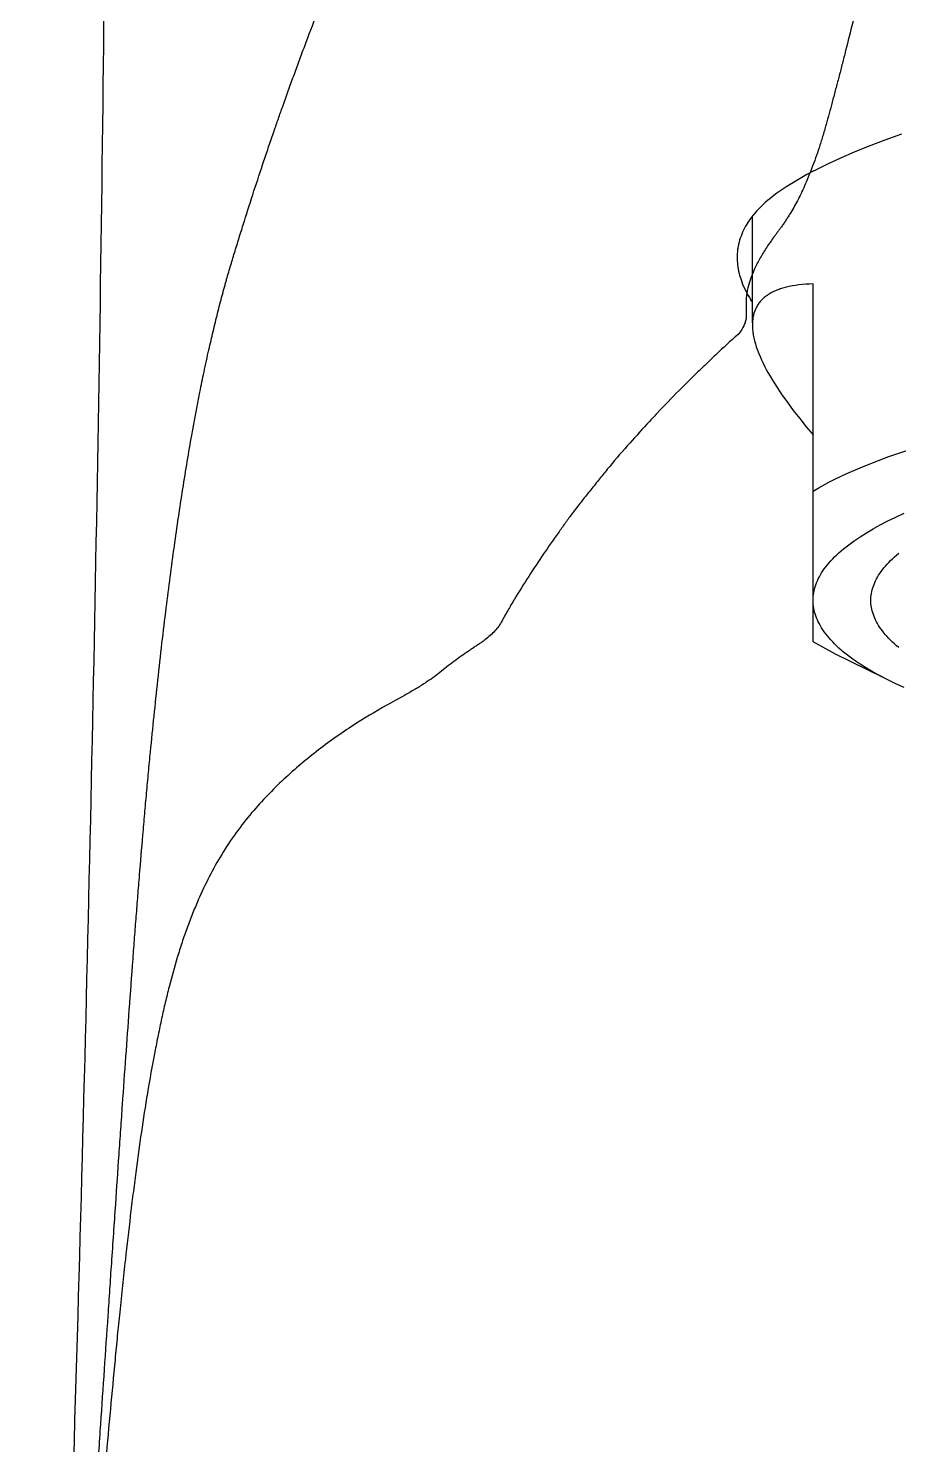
# Model space of a CAD drawing. Extents: x 8180 to 8774, y -5808 to -5388.
# Drawn here: x 8555.56 to 8569.89, y -5556.87 to -5533.56 of the extents above; entities that cross this region are included whole.
import ezdxf

# ---------------------------------------------------------------- set-up
doc = ezdxf.new("R2010")
doc.units = 0
doc.header["$LTSCALE"] = 7
doc.header["$MEASUREMENT"] = 0
doc.layers.get('0').update_dxf_attribs({"color": 2, "linetype": 'CONTINUOUS'})
doc.layers.add('Make2D 표시선', color=7, linetype='CONTINUOUS')

msp = doc.modelspace()

# ---------------------------------------------------------------- linework, layer by layer
at = {"color": 7, "linetype": 'Continuous'}
for points in [[(8555.565, -5577.142), (8555.599, -5576.378), (8555.714, -5573.882), (8555.769, -5572.739), (8555.825, -5571.608), (8555.941, -5569.39), (8556.011, -5568.115), (8556.075, -5566.982), (8556.141, -5565.867), (8556.205, -5564.812), (8556.27, -5563.773), (8556.347, -5562.577), (8556.414, -5561.563), (8556.481, -5560.566), (8556.548, -5559.588), (8556.616, -5558.59), (8556.694, -5557.456), (8556.757, -5556.532), (8556.818, -5555.628), (8556.878, -5554.745), (8556.907, -5554.311), (8556.936, -5553.882), (8556.97, -5553.392), (8557.002, -5552.909), (8557.058, -5552.093), (8557.087, -5551.678), (8557.115, -5551.268), (8557.171, -5550.48), (8557.226, -5549.714), (8557.288, -5548.876), (8557.314, -5548.523), (8557.341, -5548.176), (8557.368, -5547.834), (8557.395, -5547.496), (8557.45, -5546.837), (8557.48, -5546.49), (8557.511, -5546.149), (8557.542, -5545.806), (8557.575, -5545.469), (8557.696, -5544.287), (8557.764, -5543.681), (8557.834, -5543.098), (8557.968, -5542.081), (8558.107, -5541.139), (8558.18, -5540.688), (8558.254, -5540.256), (8558.387, -5539.547), (8558.421, -5539.38), (8558.456, -5539.217), (8558.495, -5539.032), (8558.536, -5538.852), (8558.571, -5538.7), (8558.606, -5538.551), (8558.643, -5538.398), (8558.68, -5538.248), (8558.717, -5538.101), (8558.755, -5537.958), (8558.773, -5537.89), (8558.792, -5537.823), (8558.81, -5537.757), (8558.828, -5537.692), (8558.862, -5537.573), (8558.897, -5537.457), (8558.931, -5537.342), (8558.966, -5537.228), (8559.004, -5537.104), (8559.042, -5536.98), (8559.081, -5536.857), (8559.12, -5536.733), (8559.278, -5536.238), (8559.441, -5535.745), (8559.524, -5535.498), (8559.609, -5535.252), (8559.679, -5535.05), (8559.75, -5534.848), (8559.842, -5534.592), (8559.931, -5534.346), (8560.021, -5534.1), (8560.113, -5533.854), (8560.314, -5533.323), (8560.51, -5532.821), (8560.612, -5532.565), (8560.824, -5532.041), (8560.926, -5531.793), (8561.029, -5531.545), (8561.133, -5531.297), (8561.239, -5531.049), (8561.29, -5530.929), (8561.341, -5530.81), (8561.394, -5530.689), (8561.456, -5530.545), (8561.513, -5530.408), (8561.571, -5530.262), (8561.621, -5530.127), (8561.671, -5529.982), (8561.714, -5529.847), (8561.758, -5529.706), (8561.786, -5529.611), (8561.814, -5529.515), (8561.867, -5529.328), (8561.919, -5529.134), (8561.931, -5529.087), (8561.944, -5529.039), (8561.956, -5528.991), (8561.968, -5528.942), (8561.983, -5528.885), (8561.997, -5528.827), (8562.011, -5528.769), (8562.026, -5528.709), (8562.076, -5528.497), (8562.101, -5528.387), (8562.125, -5528.274), (8562.178, -5528.022), (8562.23, -5527.754), (8562.256, -5527.607), (8562.283, -5527.456), (8562.307, -5527.317), (8562.33, -5527.175), (8562.353, -5527.029), (8562.376, -5526.88), (8562.398, -5526.728), (8562.42, -5526.572), (8562.468, -5526.222), (8562.515, -5525.856), (8562.557, -5525.502), (8562.579, -5525.315), (8562.6, -5525.123), (8562.643, -5524.709), (8562.685, -5524.28), (8562.709, -5524.02)], [(8556.881, -5524.998), (8556.801, -5533.846), (8556.377, -5554.755), (8555.586, -5576.649), (8555.565, -5577.142)], [(8570.685, -5525.107), (8570.67, -5525.204), (8570.622, -5525.513), (8570.575, -5525.806), (8570.529, -5526.096), (8570.433, -5526.678), (8570.338, -5527.249), (8570.229, -5527.892), (8570.123, -5528.524), (8570.069, -5528.837), (8570.015, -5529.145), (8569.905, -5529.741), (8569.793, -5530.312), (8569.683, -5530.866), (8569.565, -5531.461), (8569.45, -5532.036), (8569.395, -5532.3), (8569.34, -5532.557), (8569.232, -5533.034), (8569.115, -5533.523), (8568.999, -5533.986), (8568.947, -5534.191), (8568.895, -5534.392), (8568.843, -5534.587), (8568.793, -5534.778), (8568.742, -5534.965), (8568.692, -5535.146), (8568.635, -5535.343), (8568.576, -5535.53), (8568.459, -5535.857), (8568.433, -5535.925)], [(8568.433, -5535.925), (8568.338, -5536.153), (8568.28, -5536.281), (8568.22, -5536.4), (8568.095, -5536.619), (8568.059, -5536.677), (8568.022, -5536.733), (8567.985, -5536.788), (8567.948, -5536.841), (8567.916, -5536.885), (8567.884, -5536.928), (8567.852, -5536.97), (8567.822, -5537.012), (8567.701, -5537.187), (8567.597, -5537.36), (8567.548, -5537.452), (8567.505, -5537.545), (8567.448, -5537.688), (8567.406, -5537.83), (8567.387, -5537.923)], [(8567.387, -5537.923), (8567.379, -5537.991), (8567.376, -5538.152), (8567.379, -5538.241), (8567.377, -5538.322), (8567.363, -5538.393), (8567.339, -5538.456), (8567.264, -5538.576), (8567.173, -5538.661), (8567.082, -5538.744), (8566.991, -5538.827), (8566.807, -5539), (8566.627, -5539.174), (8566.448, -5539.348), (8566.272, -5539.522), (8565.914, -5539.893), (8565.744, -5540.076), (8565.42, -5540.435), (8565.091, -5540.819), (8564.946, -5540.999), (8564.802, -5541.178), (8564.66, -5541.357), (8564.515, -5541.545), (8564.406, -5541.695), (8564.298, -5541.845), (8564.169, -5542.028), (8564.042, -5542.212), (8563.798, -5542.582), (8563.564, -5542.955), (8563.507, -5543.05), (8563.453, -5543.144), (8563.399, -5543.239), (8563.347, -5543.335), (8563.291, -5543.419), (8563.223, -5543.497), (8563.144, -5543.572), (8563.055, -5543.644), (8563.002, -5543.681), (8562.946, -5543.718), (8562.889, -5543.756), (8562.833, -5543.794), (8562.715, -5543.875), (8562.598, -5543.959), (8562.481, -5544.047), (8562.366, -5544.138), (8562.252, -5544.226), (8562.13, -5544.311), (8561.981, -5544.407), (8561.823, -5544.5), (8561.682, -5544.58), (8561.537, -5544.659), (8560.965, -5544.998), (8560.649, -5545.21), (8560.342, -5545.435), (8559.769, -5545.919), (8559.245, -5546.467), (8558.986, -5546.796), (8558.747, -5547.154), (8558.361, -5547.905), (8558.267, -5548.13), (8558.177, -5548.365), (8558.094, -5548.603), (8558.016, -5548.851), (8557.881, -5549.336), (8557.818, -5549.592), (8557.758, -5549.857), (8557.701, -5550.128), (8557.645, -5550.408), (8557.524, -5551.085), (8557.425, -5551.721), (8557.333, -5552.39), (8557.287, -5552.744), (8557.243, -5553.105), (8557.161, -5553.822), (8557.114, -5554.251), (8557.068, -5554.69), (8557.029, -5555.077), (8556.991, -5555.471), (8556.915, -5556.281), (8556.839, -5557.115), (8556.764, -5557.976), (8556.675, -5559.042), (8556.597, -5559.988), (8556.524, -5560.923), (8556.451, -5561.883), (8556.379, -5562.864), (8556.297, -5564.027), (8556.229, -5565.04), (8556.161, -5566.073), (8556.093, -5567.168), (8556.026, -5568.282), (8555.954, -5569.54), (8555.835, -5571.732), (8555.778, -5572.851), (8555.721, -5573.984), (8555.604, -5576.46), (8555.57, -5577.188)]]:
    msp.add_spline(points, degree=3, dxfattribs=at)
at = {"layer": 'Make2D 표시선'}
for p, q in [((8567.479, -5538.41), (8567.479, -5536.653)), ((8568.478, -5541.177), (8568.478, -5537.769)), ((8567.479, -5538.066), (8567.453, -5538.028)), ((8568.478, -5543.658), (8568.478, -5541.177)), ((8568.849, -5543.859), (8568.478, -5543.658)), ((8569.644, -5544.252), (8568.849, -5543.859))]:
    msp.add_line(p, q, dxfattribs=at)
for points in [[(8568.49, -5535.908), (8568.711, -5535.796), (8568.935, -5535.691), (8569.162, -5535.593), (8569.391, -5535.5), (8569.664, -5535.397), (8569.939, -5535.3)], [(8568.49, -5535.908), (8568.377, -5535.969), (8568.265, -5536.032), (8568.155, -5536.097), (8568.046, -5536.165), (8567.964, -5536.22), (8567.883, -5536.277), (8567.805, -5536.336), (8567.767, -5536.366), (8567.729, -5536.398), (8567.697, -5536.425), (8567.666, -5536.453), (8567.635, -5536.482), (8567.605, -5536.512), (8567.576, -5536.542), (8567.547, -5536.572), (8567.519, -5536.604), (8567.492, -5536.636), (8567.469, -5536.665), (8567.447, -5536.694), (8567.426, -5536.724), (8567.406, -5536.755), (8567.386, -5536.786), (8567.367, -5536.818), (8567.35, -5536.85), (8567.333, -5536.883), (8567.318, -5536.915), (8567.305, -5536.947), (8567.292, -5536.98), (8567.28, -5537.013), (8567.27, -5537.046), (8567.261, -5537.08), (8567.252, -5537.114), (8567.249, -5537.131), (8567.245, -5537.148), (8567.242, -5537.167), (8567.239, -5537.185), (8567.237, -5537.204), (8567.234, -5537.223), (8567.233, -5537.242), (8567.231, -5537.261), (8567.23, -5537.28), (8567.229, -5537.299), (8567.229, -5537.318), (8567.229, -5537.337), (8567.229, -5537.356), (8567.229, -5537.375), (8567.23, -5537.394), (8567.232, -5537.413), (8567.233, -5537.432), (8567.235, -5537.451), (8567.24, -5537.487), (8567.246, -5537.524), (8567.253, -5537.56), (8567.261, -5537.596), (8567.27, -5537.631), (8567.281, -5537.667), (8567.292, -5537.702), (8567.304, -5537.736), (8567.319, -5537.774), (8567.335, -5537.812), (8567.353, -5537.849), (8567.371, -5537.886), (8567.39, -5537.923), (8567.41, -5537.958), (8567.431, -5537.994), (8567.453, -5538.028)], [(8568.478, -5537.769), (8568.419, -5537.771), (8568.359, -5537.774), (8568.3, -5537.779), (8568.242, -5537.785), (8568.19, -5537.792), (8568.138, -5537.801), (8568.087, -5537.811), (8568.061, -5537.816), (8568.036, -5537.822), (8567.997, -5537.833), (8567.957, -5537.845), (8567.938, -5537.851), (8567.919, -5537.858), (8567.899, -5537.865), (8567.88, -5537.872), (8567.861, -5537.88), (8567.843, -5537.888), (8567.824, -5537.897), (8567.806, -5537.906), (8567.788, -5537.916), (8567.77, -5537.926), (8567.753, -5537.936), (8567.736, -5537.947), (8567.72, -5537.958), (8567.705, -5537.969), (8567.69, -5537.981), (8567.675, -5537.993), (8567.661, -5538.005), (8567.647, -5538.018), (8567.633, -5538.031), (8567.627, -5538.038), (8567.621, -5538.045), (8567.609, -5538.058), (8567.597, -5538.072), (8567.586, -5538.087), (8567.576, -5538.102), (8567.566, -5538.117), (8567.556, -5538.132), (8567.547, -5538.148), (8567.539, -5538.164), (8567.535, -5538.172), (8567.531, -5538.181), (8567.524, -5538.198), (8567.517, -5538.215), (8567.511, -5538.232), (8567.505, -5538.25), (8567.5, -5538.268), (8567.496, -5538.286), (8567.492, -5538.304), (8567.489, -5538.321), (8567.486, -5538.338), (8567.484, -5538.355), (8567.482, -5538.372), (8567.481, -5538.389), (8567.48, -5538.406), (8567.479, -5538.423), (8567.479, -5538.44), (8567.479, -5538.461), (8567.48, -5538.482), (8567.481, -5538.503), (8567.483, -5538.523), (8567.485, -5538.544), (8567.488, -5538.565), (8567.491, -5538.585), (8567.494, -5538.606), (8567.499, -5538.631), (8567.504, -5538.655), (8567.51, -5538.68), (8567.516, -5538.704), (8567.529, -5538.753), (8567.544, -5538.801), (8567.563, -5538.856), (8567.584, -5538.911), (8567.606, -5538.964), (8567.63, -5539.018), (8567.655, -5539.07), (8567.681, -5539.122), (8567.708, -5539.174), (8567.736, -5539.225), (8567.771, -5539.288), (8567.808, -5539.35), (8567.885, -5539.473), (8567.966, -5539.593), (8568.049, -5539.711), (8568.152, -5539.849), (8568.258, -5539.985), (8568.367, -5540.118), (8568.478, -5540.25)], [(8568.478, -5541.177), (8568.562, -5541.129), (8568.649, -5541.08), (8568.74, -5541.032), (8568.835, -5540.983), (8569.036, -5540.888), (8569.252, -5540.793), (8569.482, -5540.7), (8569.727, -5540.608), (8569.986, -5540.518), (8570.259, -5540.43), (8570.546, -5540.344), (8570.847, -5540.26), (8571.486, -5540.101), (8572.173, -5539.954), (8572.903, -5539.82), (8573.669, -5539.7), (8574.465, -5539.596), (8575.284, -5539.508), (8576.119, -5539.436), (8576.963, -5539.381), (8577.808, -5539.342), (8578.649, -5539.319), (8579.478, -5539.312)], [(8569.977, -5544.41), (8569.839, -5544.347), (8569.708, -5544.283), (8569.583, -5544.219), (8569.466, -5544.154), (8569.355, -5544.089), (8569.251, -5544.023), (8569.154, -5543.958), (8569.108, -5543.925), (8569.064, -5543.891), (8569.021, -5543.858), (8568.98, -5543.825), (8568.941, -5543.792), (8568.903, -5543.759), (8568.868, -5543.726), (8568.833, -5543.692), (8568.801, -5543.659), (8568.77, -5543.626), (8568.741, -5543.593), (8568.713, -5543.56), (8568.687, -5543.527), (8568.662, -5543.493), (8568.64, -5543.46), (8568.618, -5543.428), (8568.599, -5543.395), (8568.581, -5543.362), (8568.564, -5543.329), (8568.549, -5543.296), (8568.535, -5543.264), (8568.523, -5543.231), (8568.513, -5543.199), (8568.504, -5543.167), (8568.496, -5543.134), (8568.49, -5543.102), (8568.485, -5543.07), (8568.482, -5543.039), (8568.48, -5543.007), (8568.479, -5542.975), (8568.48, -5542.944), (8568.482, -5542.912), (8568.485, -5542.88), (8568.49, -5542.849), (8568.496, -5542.816), (8568.504, -5542.784), (8568.513, -5542.752), (8568.523, -5542.72), (8568.535, -5542.687), (8568.549, -5542.655), (8568.564, -5542.622), (8568.581, -5542.589), (8568.599, -5542.556), (8568.618, -5542.523), (8568.64, -5542.49), (8568.662, -5542.457), (8568.687, -5542.424), (8568.713, -5542.391), (8568.741, -5542.358), (8568.77, -5542.325), (8568.801, -5542.292), (8568.833, -5542.259), (8568.868, -5542.225), (8568.903, -5542.192), (8568.941, -5542.159), (8568.98, -5542.126), (8569.021, -5542.093), (8569.064, -5542.059), (8569.108, -5542.026), (8569.154, -5541.993), (8569.251, -5541.928), (8569.355, -5541.862), (8569.466, -5541.797), (8569.583, -5541.732), (8569.708, -5541.668), (8569.839, -5541.604), (8569.977, -5541.541)], [(8569.887, -5543.752), (8569.851, -5543.721), (8569.817, -5543.691), (8569.784, -5543.661), (8569.753, -5543.63), (8569.723, -5543.6), (8569.695, -5543.57), (8569.668, -5543.54), (8569.643, -5543.509), (8569.619, -5543.479), (8569.597, -5543.449), (8569.576, -5543.419), (8569.556, -5543.388), (8569.538, -5543.358), (8569.522, -5543.328), (8569.507, -5543.298), (8569.493, -5543.269), (8569.481, -5543.239), (8569.47, -5543.209), (8569.46, -5543.18), (8569.452, -5543.15), (8569.445, -5543.121), (8569.439, -5543.091), (8569.434, -5543.062), (8569.431, -5543.033), (8569.429, -5543.004), (8569.429, -5542.975), (8569.429, -5542.947), (8569.431, -5542.918), (8569.434, -5542.889), (8569.439, -5542.86), (8569.445, -5542.83), (8569.452, -5542.801), (8569.46, -5542.771), (8569.47, -5542.742), (8569.481, -5542.712), (8569.493, -5542.682), (8569.507, -5542.652), (8569.522, -5542.623), (8569.538, -5542.593), (8569.556, -5542.562), (8569.576, -5542.532), (8569.597, -5542.502), (8569.619, -5542.472), (8569.643, -5542.442), (8569.668, -5542.411), (8569.695, -5542.381), (8569.723, -5542.351), (8569.753, -5542.32), (8569.784, -5542.29), (8569.817, -5542.26), (8569.851, -5542.229), (8569.887, -5542.199)]]:
    msp.add_lwpolyline(points, dxfattribs=at)

doc.saveas('drawing.dxf')
